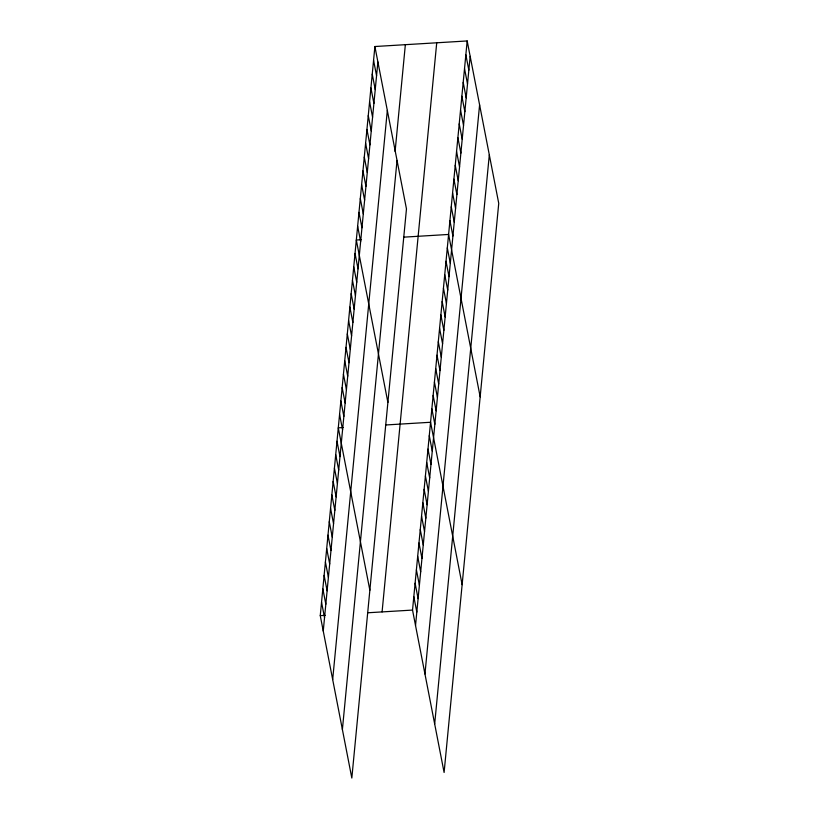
<?xml version="1.0" encoding="UTF-8"?>
<svg xmlns="http://www.w3.org/2000/svg" width="819" height="819" viewBox="0 0 819 819"><rect width="100%" height="100%" fill="white"/><g stroke="black" fill="none" stroke-linecap="round" stroke-linejoin="round"><path stroke-width="1.23" d="M374.897 46.519L406.47 208.927L351.822 778.05L320.26 615.642L374.897 46.519L467.178 40.95L498.74 203.358L444.103 772.481L412.53 610.073L467.178 40.95M323.249 631.05L377.887 61.916M332.678 679.555L387.326 110.432M395.096 151.484L405.354 44.676M342.393 729.534L397.041 160.411M382.084 611.916L436.722 42.783M415.53 625.481L470.167 56.347M424.959 673.986L479.596 104.863M434.674 723.976L489.312 154.842M361.394 239.711L356.316 240.018L387.889 402.426M403.665 237.162L448.597 234.449L480.169 396.857M343.366 427.528L338.288 427.835L369.86 590.243M385.636 424.979L430.569 422.266L462.131 584.674M320.26 615.642L325.327 615.335M367.598 612.786L412.53 610.073M465.847 54.771L468.847 70.178M464.527 68.591L467.516 83.999M463.196 82.412L466.185 97.819M461.865 96.232L464.864 111.64M460.544 110.053L463.534 125.461M459.213 123.884L462.213 139.281M457.882 137.705L460.882 153.102M456.562 151.525L459.551 166.922M455.231 165.346L458.231 180.743M453.91 179.166L456.9 194.564M452.579 192.987L455.569 208.395M451.249 206.808L454.248 222.215M449.928 220.628L452.917 236.036M447.307 247.87L450.307 263.268M446.017 261.281L449.017 276.689M444.737 274.703L447.727 290.1M443.448 288.114L446.437 303.511M442.158 301.525L445.147 316.933M440.868 314.946L443.867 330.344M439.578 328.358L442.577 343.765M438.298 341.769L441.287 357.176M437.008 355.19L439.998 370.587M435.718 368.601L438.708 384.009M373.566 60.34L376.566 75.737M434.428 382.023L437.428 397.42M372.246 74.16L375.235 89.568M433.138 395.434L436.138 410.831M370.915 87.981L373.914 103.389M431.859 408.845L434.848 424.252M369.594 101.802L372.584 117.209M368.263 115.622L371.253 131.03M429.279 435.677L432.268 451.085M366.932 129.443L369.932 144.85M427.989 449.099L430.989 464.496M365.612 143.274L368.601 158.671M426.699 462.51L429.699 477.907M364.281 157.094L367.27 172.492M425.409 475.921L428.409 491.328M362.95 170.915L365.95 186.312M424.129 489.342L427.119 504.739M361.629 184.736L364.619 200.133M422.839 502.753L425.829 518.161M360.299 198.556L363.298 213.954M421.55 516.175L424.539 531.572M358.978 212.377L361.967 227.774M420.26 529.586L423.259 544.983M357.647 226.198L360.636 241.605M418.97 542.997L421.969 558.404M417.69 556.418L420.679 571.816M355.026 253.44L358.026 268.837M416.4 569.829L419.389 585.237M353.747 266.851L356.736 282.248M415.11 583.241L418.099 598.648M352.457 280.262L355.446 295.669M413.82 596.662L416.82 612.059M351.167 293.683L354.156 309.08M349.877 307.094L352.876 322.502M348.587 320.516L351.586 335.913M347.307 333.927L350.297 349.324M346.017 347.338L349.007 362.745M344.727 360.759L347.717 376.156M343.437 374.17L346.437 389.578M342.147 387.582L345.147 402.989M340.868 401.003L343.857 416.4M339.578 414.414L342.567 429.821M336.998 441.246L339.998 456.654M335.708 454.658L338.708 470.065M334.418 468.079L337.418 483.476M333.138 481.49L336.128 496.898M331.849 494.911L334.838 510.309M330.559 508.323L333.548 523.72M329.269 521.734L332.268 537.141M327.979 535.155L330.978 550.552M326.699 548.566L329.688 563.974M325.409 561.988L328.399 577.385M324.119 575.399L327.109 590.796M322.829 588.81L325.829 604.217M321.539 602.231L324.539 617.628"/></g></svg>
